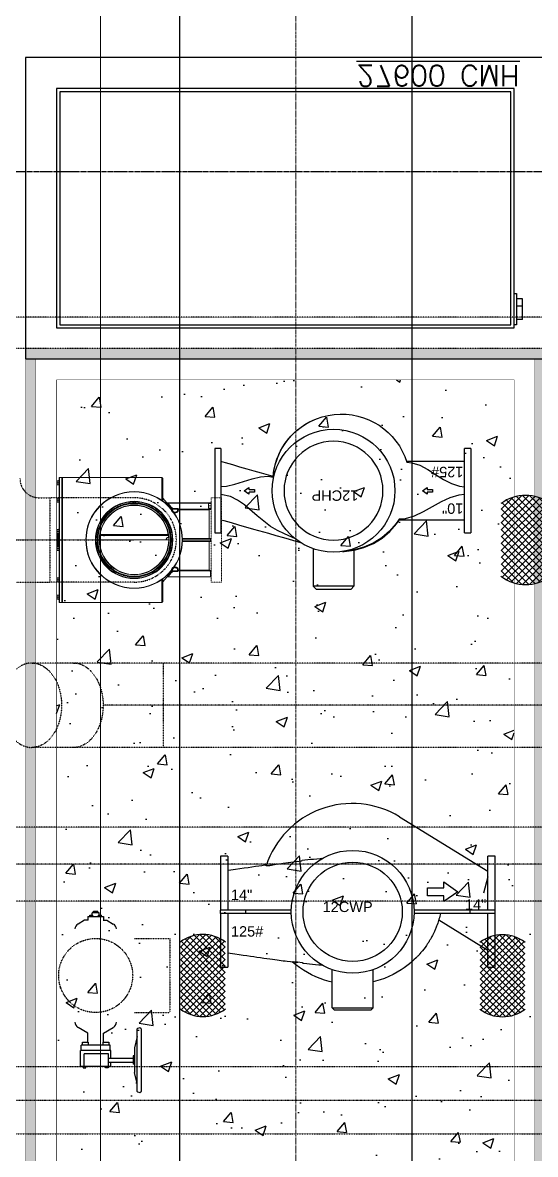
# Model space of a CAD drawing. Header units: millimetres. Extents: x -18489 to 17339, y -1599 to 10961.
# Drawn here: x -15435 to -15188, y 4230 to 4774 of the extents above; entities that cross this region are included whole.
import ezdxf
from ezdxf.enums import TextEntityAlignment as Align

# ---------------------------------------------------------------- set-up
doc = ezdxf.new("R2010")
doc.units = ezdxf.units.MM
for name, pattern in [('188K-SM-07-F10-MECH-CHW PIPE-Y2257103$0$Micron CUP L10 HVAC 2nd PIPE$0$CENTER', [2, 1.25, -0.25, 0.25, -0.25]), ('188K-SM-07-F10-MECH-CHW PIPE-Y2257103$0$Micron CUP L10 HVAC 2nd PIPE$0$JIS_02_1.0', [2, 1, -1]), ('188K-SM-07-F10-MECH-CHW PIPE-Y2257103$0$XKA01LR1-HVAC-PIPE-冷卻水-Y2225103 Shawn$0$CENTER', [2, 1.25, -0.25, 0.25, -0.25]), ('X-CUB3-L10$0$COL-CEN-LIN', [3.25, 2.5, -0.25, 0.25, -0.25])]:
    doc.linetypes.add(name, pattern=pattern)
for name, color, linetype in [('188K-SM-03-F10-MECH-EQ-Y2257103$0$0 Xref', 8, 'Continuous'), ('188K-SM-03-F10-MECH-EQ-Y2257103$0$M-EQU-FOUNDATION', 8, 'Continuous'), ('188K-SM-03-F10-MECH-EQ-Y2257103$0$Micron CUP L10 HVAC EQU$0$M-HVAC HR CHILLER', 1, 'Continuous'), ('188K-SM-03-F10-MECH-EQ-Y2257103$0$Micron CUP L10 HVAC EQU$0$M-MECH-EQU', 136, 'Continuous'), ('188K-SM-07-F10-MECH-CHW PIPE-Y2257103$0$0 XC', 8, 'Continuous'), ('188K-SM-07-F10-MECH-CHW PIPE-Y2257103$0$M-CWTR-12PIPE-S', 3, 'Continuous'), ('188K-SM-07-F10-MECH-CHW PIPE-Y2257103$0$Micron CUP L10 HVAC 2nd PIPE$0$M-P-12CHR-2nd-PIPE', 4, '188K-SM-07-F10-MECH-CHW PIPE-Y2257103$0$Micron CUP L10 HVAC 2nd PIPE$0$JIS_02_1.0'), ('188K-SM-07-F10-MECH-CHW PIPE-Y2257103$0$Micron CUP L10 HVAC 2nd PIPE$0$M-P-12CHS-2nd-PIPE', 3, '188K-SM-07-F10-MECH-CHW PIPE-Y2257103$0$Micron CUP L10 HVAC 2nd PIPE$0$JIS_02_1.0'), ('188K-SM-07-F10-MECH-CHW PIPE-Y2257103$0$Micron CUP L10 HVAC 2nd PIPE$0$M-P-2nd -CWS-D', 15, '188K-SM-07-F10-MECH-CHW PIPE-Y2257103$0$Micron CUP L10 HVAC 2nd PIPE$0$JIS_02_1.0'), ('188K-SM-07-F10-MECH-CHW PIPE-Y2257103$0$Micron CUP L10 HVAC 2nd PIPE$0$M-P-2nd Cen', 8, '188K-SM-07-F10-MECH-CHW PIPE-Y2257103$0$Micron CUP L10 HVAC 2nd PIPE$0$CENTER'), ('188K-SM-07-F10-MECH-CHW PIPE-Y2257103$0$Micron CUP L10 HVAC 2nd PIPE$0$M-P-2nd-CWR-D', 202, '188K-SM-07-F10-MECH-CHW PIPE-Y2257103$0$Micron CUP L10 HVAC 2nd PIPE$0$JIS_02_1.0'), ('188K-SM-07-F10-MECH-CHW PIPE-Y2257103$0$Micron CUP L10 HVAC 2nd PIPE$0$M-VALVE', 53, 'Continuous'), ('188K-SM-07-F10-MECH-CHW PIPE-Y2257103$0$XKA01LR1-HVAC-PIPE-冷卻水-Y2225103 Shawn$0$M-P-CWR-D', 202, 'Continuous'), ('X-CUB3-L10$0$CCL', 8, 'X-CUB3-L10$0$COL-CEN-LIN')]:
    doc.layers.add(name, color=color, linetype=linetype)
doc.layers.add('188K-SM-07-F10-MECH-CHW PIPE-Y2257103$0$Micron CUP L10 HVAC 2nd PIPE$0$M-P-2nd VALVE', color=53, linetype='188K-SM-07-F10-MECH-CHW PIPE-Y2257103$0$Micron CUP L10 HVAC 2nd PIPE$0$JIS_02_1.0', lineweight=0)
doc.layers.add('188K-SM-07-F10-MECH-CHW PIPE-Y2257103$0$XKA01LR1-HVAC-PIPE-冷卻水-Y2225103 Shawn$0$M-PIPE-CEN', color=8, linetype='188K-SM-07-F10-MECH-CHW PIPE-Y2257103$0$XKA01LR1-HVAC-PIPE-冷卻水-Y2225103 Shawn$0$CENTER', lineweight=9)
doc.styles.add('188K-SM-03-F10-MECH-EQ-Y2257103$0$Micron CUP L10 HVAC EQU$0$AA-TXT', font='simplex.shx', dxfattribs={"bigfont": 'china.shx'})
doc.styles.add('188K-SM-03-F10-MECH-EQ-Y2257103$0$Micron CUP L10 HVAC EQU$0$Standard', font='arial.ttf')

# ---------------------------------------------------------------- blocks, each defined once
blk = doc.blocks.new('188K-SM-03-F10-MECH-EQ-Y2257103$0$Micron CUP L10 HVAC EQU$0$ARROW')
for p, q in [((-0.98, 3.35), (-0.99, 4.64)), ((-0.99, 4.64), (2, 2.52)), ((2, 2.52), (-0.97, 0.46)), ((-1, 1.71), (-0.98, 1.71)), ((-0.97, 0.46), (-0.98, 1.71)), ((-0.97, 0.46), (-0.97, 0.46))]:
    blk.add_line(p, q)
blk.add_lwpolyline([(-1, 1.71), (-4.4, 1.71), (-4.4, 3.35), (-1, 3.35)])
blk = doc.blocks.new('188K-SM-03-F10-MECH-EQ-Y2257103$0$Micron CUP L10 HVAC EQU$0$A$C081C243A')
for p, q in [((59.9, 65.93), (58.47, 64.5)), ((76.72, 65.93), (59.9, 65.93)), ((76.72, 65.93), (78.15, 64.5)), ((58.47, 46.46), (58.47, 64.5)), ((58.47, 64.5), (78.15, 64.5)), ((78.15, 46.46), (78.15, 64.5)), ((2.27, -1.7), (2.27, 38.94)), ((5.29, 38.94), (2.27, 38.94)), ((5.29, 38.94), (5.29, -1.7)), ((122.44, -1.69), (122.44, 38.95)), ((125.46, 38.95), (122.44, 38.95)), ((125.46, -1.69), (125.46, 38.95)), ((2.27, -1.7), (5.29, -1.7)), ((122.44, -1.69), (125.46, -1.69))]:
    blk.add_line(p, q)
for points in [[(63.96, 47.83), (63.26, 47.81), (58.39, 47.27), (53.66, 46.01), (49.14, 44.05), (44.96, 41.43), (41.25, 38.26), (38.04, 34.57), (37.25, 33.47), (36.87, 32.9), (36.78, 32.76), (36.75, 32.71)], [(36.95, 32.57), (36.98, 32.63), (37.08, 32.77), (37.45, 33.33), (38.23, 34.42), (41.42, 38.09), (45.1, 41.24), (49.26, 43.83), (53.74, 45.78), (58.44, 47.03), (62.2, 47.51)], [(122.44, 32.6), (121.13, 32.97), (117.54, 33.99), (113.95, 35.02), (106.77, 37.07), (99.61, 39.12), (96.03, 40.14), (92.43, 41.17), (85.24, 43.23), (84.16, 43.54)], [(86.66, 41.76), (91.93, 39.4), (95.33, 37.69), (98.66, 35.79), (104.97, 30.78), (111.2, 25.39), (114.43, 23.12), (117.83, 21.43), (122.44, 20.46)], [(36.75, 32.71), (36.74, 32.7), (36.72, 32.67), (36.69, 32.65), (36.66, 32.62), (36.62, 32.61), (36.58, 32.6), (36.56, 32.6), (36.54, 32.59)], [(36.75, 32.71), (36.81, 32.67), (36.95, 32.57)], [(36.54, 32.59), (36.52, 32.59), (35.98, 32.59), (33.81, 32.59), (29.47, 32.59), (25.22, 32.59), (20.94, 32.59), (16.6, 32.59), (12.3, 32.59), (8.01, 32.59), (5.29, 32.59)], [(5.29, 20.53), (8.01, 20.78), (12.3, 22.05), (16.6, 24.06), (20.94, 26.44), (25.22, 28.82), (29.47, 30.83), (33.81, 32.1), (35.98, 32.34), (36.52, 32.35), (36.54, 32.35)], [(36.54, 32.59), (36.54, 32.52), (36.54, 32.35)], [(36.54, 32.35), (36.57, 32.35), (36.63, 32.36), (36.71, 32.38), (36.77, 32.41), (36.84, 32.45), (36.9, 32.51), (36.94, 32.55), (36.95, 32.57)], [(33, 4.9), (30.67, 5.15), (26.84, 6.42), (23.01, 8.43), (19.19, 10.81), (15.36, 13.19), (11.53, 15.2), (7.7, 16.47), (5.29, 16.72)], [(122.44, 16.66), (119.71, 16.4), (115.71, 15.46), (111.6, 14.15), (107.5, 12.85), (103.49, 11.9), (99.69, 11.67), (97.4, 12.06)], [(97.38, 11.82), (99.56, 11.2), (103.01, 10.21), (106.46, 9.22), (109.91, 8.24), (113.36, 7.25), (116.81, 6.26), (120.26, 5.28), (122.44, 4.66)], [(5.29, 4.65), (7.7, 4.65), (11.53, 4.65), (15.36, 4.65), (19.19, 4.65), (23.01, 4.65), (26.84, 4.65), (30.67, 4.65), (33.08, 4.65)]]:
    blk.add_lwpolyline(points)
blk.add_circle((68.31, 18.63), 29.53)
at = {"extrusion": (0, 0, -1)}
blk.add_circle((-68.31, 18.63), 23.79, dxfattribs=at)
for start, end in [(185.2087, 342.5196), (184.782, 245.5776)]:
    blk.add_arc((-64.5, 14.82), 33.02, start, end, dxfattribs=at)
at = {"xscale": 0.7619999999999933, "yscale": 0.7619999999999933, "zscale": 0.7619999999999933}
for p in [(24, 16.72), (109.72, 16.72)]:
    blk.add_blockref('188K-SM-03-F10-MECH-EQ-Y2257103$0$Micron CUP L10 HVAC EQU$0$ARROW', p, dxfattribs=at)
at = {"style": '188K-SM-03-F10-MECH-EQ-Y2257103$0$Micron CUP L10 HVAC EQU$0$Standard'}
for s, p in [('10"', (5.85, 24.74)), ('12CHP', (56.37, 18.49)), ('125#', (5.85, 7.15))]:
    blk.add_text(s, height=5, dxfattribs=at).set_placement(p)
blk = doc.blocks.new('188K-SM-03-F10-MECH-EQ-Y2257103$0$Micron CUP L10 HVAC EQU$0$A$C2DAD0999')
for p, q in [((25.4, 132.08, 0), (25.4, 128.57, 0)), ((51.27, 132.08, 0), (25.4, 132.08, 0)), ((52.87, 132.08, 0), (51.27, 132.08, 0)), ((51.27, 132.08, 0), (51.27, 120.01, 0)), ((52.87, 132.08, 0), (52.87, 120.01, 0)), ((78.74, 132.08, 0), (52.87, 132.08, 0)), ((78.74, 128.57, 0), (78.74, 132.08, 0)), ((6.45, 86.04, 0), (32.62, 128.57, 0)), ((51.27, 128.57, 0), (25.4, 128.57, 0)), ((35.31, 128.57, 0), (43.18, 126.35, 0)), ((78.74, 128.57, 0), (52.87, 128.57, 0)), ((70.72, 128.57, 0), (56.13, 104.87, 0)), ((52.87, 120.01, 0), (51.27, 120.01, 0)), ((51.27, 120.01, 0), (51.27, 93.02, 0)), ((52.87, 120.01, 0), (52.87, 93.02, 0)), ((98.25, 73.34, 0), (79.91, 73.34, 0)), ((98.25, 53.66, 0), (98.25, 73.34, 0)), ((99.38, 72.21, 0), (98.25, 73.34, 0)), ((99.38, 72.21, 0), (99.38, 54.79, 0)), ((98.25, 53.66, 0), (99.38, 54.79, 0)), ((98.25, 53.66, 0), (79.91, 53.66, 0)), ((27.75, 37.13, 0), (27.75, 37.11, 0)), ((51.27, 33.98, 0), (51.27, 12.06, 0)), ((52.87, 33.98, 0), (52.87, 12.06, 0)), ((76.11, 34.46, 0), (76.08, 34.43, 0)), ((76.39, 37.1, 0), (76.39, 37.13, 0)), ((52.87, 12.06, 0), (51.27, 12.06, 0)), ((51.27, 12.06, 0), (51.27, 0, 0)), ((52.87, 12.06, 0), (52.87, 0, 0)), ((25.4, 3.51, 0), (25.4, 0, 0)), ((25.4, 3.51, 0), (51.27, 3.51, 0)), ((52.87, 3.51, 0), (78.74, 3.51, 0)), ((78.74, 0, 0), (78.74, 3.51, 0)), ((25.4, 0, 0), (51.27, 0, 0)), ((52.87, 0, 0), (51.27, 0, 0)), ((52.87, 0, 0), (78.74, 0, 0))]:
    blk.add_line(p, q)
at = {"elevation": 0, "flags": 128}
for points in [[(52.87, 105.72), (53.57, 105.56), (54.25, 105.39), (54.92, 105.22), (55.61, 105.02), (56.25, 104.83), (56.91, 104.62), (57.59, 104.4), (58.29, 104.15), (58.68, 104.01), (59.07, 103.86), (59.49, 103.7), (59.91, 103.53), (60.35, 103.35), (60.8, 103.15), (61.13, 103.01), (61.6, 102.8), (62.14, 102.54), (62.77, 102.24), (63.46, 101.89), (63.92, 101.65), (64.33, 101.43), (64.71, 101.22), (65.06, 101.02), (65.37, 100.84), (65.65, 100.68), (65.9, 100.53), (66.25, 100.32), (66.62, 100.09), (66.99, 99.86), (67.33, 99.63), (67.67, 99.41), (67.99, 99.19), (68.3, 98.98), (69.19, 98.34), (70.03, 97.71), (70.84, 97.08), (71.37, 96.64), (71.89, 96.2), (72.01, 96.1), (72.13, 95.99), (72.24, 95.89), (72.36, 95.79), (72.48, 95.68), (72.6, 95.57), (72.72, 95.47), (72.89, 95.31), (73.19, 95.03), (73.35, 94.88), (73.64, 94.6), (73.92, 94.33), (74.16, 94.1), (75.24, 92.98), (76.18, 91.95), (77.08, 90.89), (78.11, 89.59), (79.09, 88.25), (80.01, 86.88), (81.19, 84.95), (82.27, 82.97), (83.24, 80.93), (84.1, 78.84), (84.86, 76.71), (85.5, 74.54), (85.79, 73.34)], [(85.91, 53.66), (85.57, 52.2), (84.94, 50.03), (84.2, 47.9), (83.35, 45.81), (82.39, 43.76), (81.32, 41.77), (80.16, 39.83), (78.89, 37.96), (77.53, 36.16), (76.08, 34.43)], [(26.53, 48.71), (26.59, 47.83), (26.72, 46.21), (26.86, 44.66), (27, 43.26), (27.14, 41.91), (27.31, 40.48), (27.47, 39.17)], [(76.72, 39.6), (76.78, 40.02), (76.94, 41.4), (77.1, 42.81), (77.24, 44.24), (77.37, 45.69), (77.51, 47.3), (77.61, 48.69)], [(28.07, 35.17), (27.85, 36.51), (27.52, 38.86), (27.48, 39.17)], [(76.72, 39.6), (76.69, 39.33), (76.36, 36.97), (76.07, 35.16)], [(29.21, 27.58), (28.77, 30.04), (28.38, 32.5), (28.02, 34.97), (27.76, 37.11)], [(71.86, 3.51), (72.01, 4.61), (72.32, 6.77), (72.62, 8.84), (72.9, 10.8), (73.16, 12.61), (73.41, 14.33), (73.65, 15.95), (73.87, 17.47), (74.12, 19.17), (74.35, 20.75), (74.55, 22.22), (74.74, 23.58), (74.92, 24.86), (75.08, 26.04), (75.23, 27.14), (75.36, 28.16), (75.48, 29.12), (75.6, 30.07), (75.72, 31.05), (75.84, 32.04), (76.02, 33.64), (76.11, 34.46)], [(76.08, 34.43), (76.08, 34.45), (76.08, 34.52), (76.09, 34.6), (76.1, 34.7), (76.12, 34.82), (76.13, 34.98), (76.16, 35.15), (76.18, 35.35), (76.21, 35.58), (76.23, 35.82), (76.31, 36.45), (76.38, 37.1)], [(29.21, 27.58), (29.37, 26.73), (29.53, 25.9), (29.67, 25.09), (29.77, 24.53), (29.86, 24.01), (29.93, 23.53), (29.99, 23.09), (30.03, 22.7), (30.06, 22.38), (30.06, 22.17), (30.05, 22.02), (30.03, 21.92), (29.99, 21.9)], [(29.61, 22.02), (29.74, 21.13), (29.94, 19.75), (30.15, 18.29), (30.37, 16.73), (30.62, 15.07), (30.88, 13.27), (31.16, 11.35), (31.46, 9.3), (31.77, 7.14), (32.09, 4.87), (32.28, 3.51)], [(29.99, 21.9), (29.82, 21.96), (29.69, 22), (29.63, 22.02), (29.62, 22.02)]]:
    blk.add_lwpolyline(points, dxfattribs=at)
for radius in [29.53, 23.87]:
    blk.add_circle((52.07, 63.5, 0), radius)
blk.add_arc((43.5, 63.25, 0), 43.5, 148.3969, 251.9146)
at = {"xscale": 2.286000000000058, "yscale": 2.286000000000058, "zscale": 2.286000000000058, "rotation": 90}
blk.add_blockref('188K-SM-03-F10-MECH-EQ-Y2257103$0$Micron CUP L10 HVAC EQU$0$ARROW', (48.26, 109.57, 0), dxfattribs=at)
at = {"style": '188K-SM-03-F10-MECH-EQ-Y2257103$0$Micron CUP L10 HVAC EQU$0$Standard'}
for s, p in [('14"', (51.14, 117.51, 0)), ('12CWP', (52.2, 49.06, 0)), ('125#', (64, 4.96, 0)), ('14"', (46.42, 4.96, 0))]:
    blk.add_text(s, height=5, rotation=90, dxfattribs=at).set_placement(p)
blk = doc.blocks.new('188K-SM-03-F10-MECH-EQ-Y2257103$0$Micron CUP L10 HVAC EQU$0$A$C9f966d85')
blk.add_line((-109.8, 1195.2), (-138.7, 1195.2))
for points in [[(0, 1450), (0, 0), (-2500, 0), (-2500, 1450)], [(-150, 1300), (-150, 150), (-2350, 150), (-2350, 1300)], [(-165, 1285), (-165, 165), (-2335, 165), (-2335, 1285)]]:
    blk.add_lwpolyline(points, close=True)
for points in [[(-150, 1135), (-138.7, 1135), (-138.7, 1285), (-150, 1285)], [(-109.8, 1259.6), (-109.8, 1160.4), (-138.7, 1160.4)], [(-109.8, 1259.6), (-138.7, 1259.6)]]:
    blk.add_lwpolyline(points)
at = {"style": '188K-SM-03-F10-MECH-EQ-Y2257103$0$Micron CUP L10 HVAC EQU$0$AA-TXT'}
blk.add_text('%%U27600 CMH', height=100, dxfattribs=at).set_placement((-515, 87.9), align=Align.MIDDLE_CENTER)
blk = doc.blocks.new('188K-SM-03-F10-MECH-EQ-Y2257103$0$Micron CUP L10 HVAC EQU')
at = {"layer": '188K-SM-03-F10-MECH-EQ-Y2257103$0$Micron CUP L10 HVAC EQU$0$M-HVAC HR CHILLER', "xscale": 10, "yscale": 10, "zscale": 10}
for name, p, rotation in [('188K-SM-03-F10-MECH-EQ-Y2257103$0$Micron CUP L10 HVAC EQU$0$A$C081C243A', (-196901.9, 38585.2, -1960), 180), ('188K-SM-03-F10-MECH-EQ-Y2257103$0$Micron CUP L10 HVAC EQU$0$A$C2DAD0999', (-198127.9, 36894.9, 0), 270)]:
    blk.add_blockref(name, p, dxfattribs=dict(at, rotation=rotation))
at = {"layer": '188K-SM-03-F10-MECH-EQ-Y2257103$0$Micron CUP L10 HVAC EQU$0$M-MECH-EQU', "xscale": -1, "rotation": 180}
blk.add_blockref('188K-SM-03-F10-MECH-EQ-Y2257103$0$Micron CUP L10 HVAC EQU$0$A$C9f966d85', (-196566.7, 40482.2), dxfattribs=at)
blk = doc.blocks.new('188K-SM-03-F10-MECH-EQ-Y2257103')
at = {"layer": '188K-SM-03-F10-MECH-EQ-Y2257103$0$M-EQU-FOUNDATION'}
h = blk.add_hatch(dxfattribs=at)
h.set_pattern_fill('AR-CONC', color=256, scale=0.1)
h.set_pattern_definition([(50, (4473.521, -250.801), (18.218467, -1.593909), [1.905, -20.955]), (355, (4473.521, -250.8), (-3.524342, 19.105685), [1.524, -16.764058]), (100.45144, (4475.04, -250.934), (14.694125, 17.511775), [1.619001, -17.809024]), (46.1842, (4473.521, -245.72), (27.107904, -4.204233), [2.8575, -31.4325]), (96.63556, (4475.78, -246.07), (23.740413, 24.742612), [2.428502, -26.71356]), (351.18415, (4473.52, -245.72), (23.740413, 24.742612), [2.285997, -25.145973]), (21, (4476.061, -246.991), (15.161439, -10.22652), [1.905, -20.955]), (326, (4476.061, -246.99), (6.180203, 18.418797), [1.524, -16.764]), (71.451445, (4477.325, -247.843), (21.341642, 8.192277), [1.619001, -17.808994]), (37.5, (4473.5214, -250.801), (0.3088603, 8.4555039), [0, -16.5608, 0, -17.018, 0, -16.8275]), (7.5, (4473.521, -250.801), (6.6819663, 10.0180575), [0, -9.7028, 0, -16.1798, 0, -6.4135]), (327.5, (4467.857, -250.801), (13.5590595, -0.5728744), [0, -6.35, 0, -19.812, 0, -26.289]), (317.5, (4465.317, -250.801), (14.812918, 2.542649), [0, -8.255, 0, -13.1572, 0, -18.669])])
h.paths.add_polyline_path([(-15188.15, 4612.46), (-15188.15, 3842.46), (-15428.15, 3842.46), (-15428.15, 4612.46)], flags=16)
h.paths.add_polyline_path([(-15183.15, 4617.46), (-15183.15, 3837.46), (-15433.15, 3837.46), (-15433.15, 4617.46)])
h = blk.add_hatch(dxfattribs=at)
h.set_pattern_fill('AR-CONC', color=256, scale=0.3)
h.set_pattern_definition([(50, (4473.52, -250.8), (54.6554, -4.78173), [5.715, -62.865]), (355, (4473.52, -250.8), (-10.57303, 57.31705), [4.572, -50.29218]), (100.45144, (4478.076, -251.2), (44.08237, 52.53533), [4.857, -53.42707]), (46.1842, (4473.52, -235.56), (81.32371, -12.6127), [8.5725, -94.2975]), (96.63556, (4480.3, -236.61), (71.22124, 74.22784), [7.2855, -80.14068]), (351.18415, (4473.52, -235.56), (71.22124, 74.22784), [6.858, -75.43792]), (21, (4481.14, -239.37), (45.48432, -30.67956), [5.715, -62.865]), (326, (4481.14, -239.37), (18.54061, 55.25639), [4.572, -50.292]), (71.45144, (4484.93, -241.93), (64.02493, 24.57683), [4.857, -53.42698]), (37.5, (4473.521, -250.8), (0.926581, 25.366512), [0, -49.6824, 0, -51.054, 0, -50.4825]), (7.5, (4473.52, -250.8), (20.0459, 30.054172), [0, -29.1084, 0, -48.5394, 0, -19.2405]), (327.5, (4456.529, -250.8), (40.677179, -1.718623), [0, -19.05, 0, -59.436, 0, -78.867]), (317.5, (4448.91, -250.8), (44.438754, 7.62795), [0, -24.765, 0, -39.4716, 0, -56.007])])
h.paths.add_polyline_path([(-15198.15, 4602.46), (-15198.15, 3852.46), (-15418.15, 3852.46), (-15418.15, 4602.46)])
at = {"layer": '188K-SM-03-F10-MECH-EQ-Y2257103$0$M-EQU-FOUNDATION', "const_width": 0.2}
for points in [[(-15183.15, 4617.46), (-15183.15, 3837.46), (-15433.15, 3837.46), (-15433.15, 4617.46)], [(-15188.15, 4612.46), (-15188.15, 3842.46), (-15428.15, 3842.46), (-15428.15, 4612.46)], [(-15198.15, 4602.46), (-15198.15, 3852.46), (-15418.15, 3852.46), (-15418.15, 4602.46)]]:
    blk.add_lwpolyline(points, close=True, dxfattribs=at)
at = {"layer": '188K-SM-03-F10-MECH-EQ-Y2257103$0$0 Xref', "xscale": 0.1, "yscale": 0.1, "zscale": 0.1}
blk.add_blockref('188K-SM-03-F10-MECH-EQ-Y2257103$0$Micron CUP L10 HVAC EQU', (4473.52, 709.2), dxfattribs=at)
blk = doc.blocks.new('X-CUB3-L10$0$CUB3-10')
at = {"layer": 'X-CUB3-L10$0$CCL'}
blk.add_line((720, 5422.459), (-5160, 5422.459), dxfattribs=at)
blk = doc.blocks.new('X-CUB3-L10')
at = {"layer": 'X-CUB3-L10$0$CCL'}
blk.add_blockref('X-CUB3-L10$0$CUB3-10', (-12838.15, -720), dxfattribs=at)
blk = doc.blocks.new('188K-SM-07-F10-MECH-CHW PIPE-Y2257103$0$Micron CUP L10 HVAC 2nd PIPE$0$250A-13')
blk.add_lwpolyline([(49, 202.5), (49, -202.5), (0, -202.5), (0, 202.5), (49, 202.5)])
blk = doc.blocks.new('188K-SM-07-F10-MECH-CHW PIPE-Y2257103$0$Micron CUP L10 HVAC 2nd PIPE$0$端吸過濾器350A-P')
at = {"linetype": 'Continuous'}
for p, q in [((-300, 359.2), (300, 359.2)), ((-300, 347.1), (-300, 359.2)), ((-300, 347.1), (300, 347.1)), ((-299.4, 346.4), (-300, 347.1)), ((-297.5, 346.4), (-300, 343.9)), ((-300, 343.9), (300, 343.9)), ((-300, 343.9), (-300, -132.8)), ((-299.4, 346.4), (299.4, 346.4)), ((-298.7, 360.4), (298.7, 360.4)), ((-287.3, 362.4), (-263.7, 362.4)), ((-287.3, 360.4), (-287.3, 362.4)), ((-285, 370.3), (-265.9, 370.3)), ((-285, 370.3), (-285, 362.4)), ((-275.5, 362.4), (-275.5, 369.5)), ((-265.9, 362.4), (-265.9, 370.3)), ((-263.7, 360.4), (-263.7, 362.4)), ((-179.8, 362.4), (-203.4, 362.4)), ((-203.4, 360.4), (-203.4, 362.4)), ((-201.1, 362.4), (-201.1, 370.3)), ((-182, 370.3), (-201.1, 370.3)), ((-191.6, 362.4), (-191.6, 369.5)), ((-182, 370.3), (-182, 362.4)), ((-179.8, 360.4), (-179.8, 362.4)), ((-53, 360.4), (-53, 362.4)), ((-53, 362.4), (-29.4, 362.4)), ((-50.8, 370.3), (-50.8, 362.4)), ((-50.8, 370.3), (-31.7, 370.3)), ((-41.2, 362.4), (-41.2, 369.5)), ((-31.7, 362.4), (-31.7, 370.3)), ((-31.7, 366.8), (31.7, 366.8)), ((-31.7, 363.6), (31.7, 363.6)), ((-29.4, 360.4), (-29.4, 362.4)), ((-28.7, 370), (28.7, 370)), ((29.4, 362.4), (53, 362.4)), ((29.4, 360.4), (29.4, 362.4)), ((31.7, 370.3), (50.8, 370.3)), ((31.7, 370.3), (31.7, 362.4)), ((41.2, 362.4), (41.2, 369.5)), ((50.8, 362.4), (50.8, 370.3)), ((53, 360.4), (53, 362.4)), ((179.8, 362.4), (203.4, 362.4)), ((179.8, 360.4), (179.8, 362.4)), ((182, 370.3), (182, 362.4)), ((182, 370.3), (201.1, 370.3)), ((191.6, 362.4), (191.6, 369.5)), ((201.1, 362.4), (201.1, 370.3)), ((203.4, 360.4), (203.4, 362.4)), ((263.7, 360.4), (263.7, 362.4)), ((263.7, 362.4), (287.3, 362.4)), ((265.9, 370.3), (265.9, 362.4)), ((265.9, 370.3), (285, 370.3)), ((275.5, 362.4), (275.5, 369.5)), ((285, 362.4), (285, 370.3)), ((287.3, 360.4), (287.3, 362.4)), ((297.5, 346.4), (300, 343.9)), ((299.4, 346.4), (300, 347.1)), ((300, 347.1), (300, 359.2)), ((300, 343.9), (300, -132.8)), ((0, 166.1), (0, -166.1)), ((25.5, -164.1), (25.5, 164.1)), ((20.8, -164.7), (20.8, 148.8)), ((23.3, -164.4), (23.3, 148.6)), ((-300, -132.8), (-189, -132.8)), ((-297.8, -137.6), (-185.5, -137.6)), ((-201.1, -137.6), (-178.9, -156.8)), ((-178.9, -156.8), (-178.9, -156.8)), ((-177.8, -159.2), (-177.8, -367.8)), ((-177.8, -159.2), (-177.8, -367.8)), ((-177.8, -159.2), (-177.8, -159.2)), ((-176.5, -162.9), (-174.4, -160.5)), ((-176.5, -162.9), (-176.5, -371)), ((176.5, -162.9), (174.4, -160.5)), ((176.5, -162.9), (176.5, -371)), ((177.8, -159.2), (177.8, -367.8)), ((177.8, -367.8), (177.8, -159.2)), ((177.8, -159.2), (177.8, -159.2)), ((201.1, -137.6), (178.9, -156.8)), ((178.9, -156.8), (178.9, -156.8)), ((185.5, -137.6), (297.8, -137.6)), ((189, -132.8), (300, -132.8)), ((-151.7, -184.4), (-151.7, -207.3)), ((-151.7, -207.3), (-149.2, -207.3)), ((-149.2, -207.3), (-149.2, -184.4)), ((-148.9, -211), (-148.2, -208.5)), ((-148.9, -211), (-148.9, -361.4)), ((-148, -208.6), (-148, -208.6)), ((-147.9, -208.6), (-147.9, -183.1)), ((-147.9, -183.1), (-147.5, -183.1)), ((-147.9, -208.6), (-140.2, -208.6)), ((-146, -178.6), (-146.3, -178.6)), ((-145.7, -211.1), (-145.7, -361.4)), ((-145.7, -211.1), (-145.4, -211.1)), ((-145.4, -211.1), (-137.8, -211.1)), ((137.8, -211.1), (145.4, -211.1)), ((147.9, -208.6), (140.2, -208.6)), ((145.4, -211.1), (145.7, -211.1)), ((145.7, -361.4), (145.7, -211.1)), ((146.3, -178.6), (146, -178.6)), ((147.9, -183.1), (147.5, -183.1)), ((147.9, -183.1), (147.9, -208.6)), ((148.9, -211), (148.2, -208.5)), ((148.9, -211), (148.9, -361.4)), ((149.2, -184.4), (149.2, -207.3)), ((151.7, -207.3), (149.2, -207.3)), ((151.7, -207.3), (151.7, -184.4)), ((-7.8, -361.4), (-7.8, -230.8)), ((-4.8, -367.8), (-4.8, -230.9)), ((-3.5, -367.8), (-3.5, -230.9)), ((3.5, -230.9), (3.5, -367.8)), ((4.8, -230.9), (4.8, -367.8)), ((7.8, -230.8), (7.8, -361.4)), ((-155.3, -367.8), (-177.8, -367.8)), ((-155.3, -367.8), (-155.3, -371)), ((-148.9, -361.4), (-4.8, -361.4)), ((4.8, -367.8), (-4.8, -367.8)), ((4.8, -361.4), (148.9, -361.4)), ((175.4, -357.3), (152.5, -357.3)), ((152.5, -357.3), (152.5, -371)), ((164, -358.3), (164, -370)), ((175.4, -357.3), (175.4, -371)), ((177.8, -367.8), (175.4, -367.8))]:
    blk.add_line(p, q, dxfattribs=at)
for points in [[(-177.8, -367.8), (-178, -369), (-178.7, -370.1), (-179.8, -370.8), (-181, -371)], [(-3.5, -367.8), (-3.5, -369), (-3.6, -370.1), (-3.6, -370.8), (-3.6, -371)], [(3.5, -367.8), (3.5, -369), (3.6, -370.1), (3.6, -370.8), (3.6, -371)], [(177.8, -367.8), (178, -369), (178.7, -370.1), (179.8, -370.8), (181, -371)]]:
    blk.add_lwpolyline(points, dxfattribs=at)
for radius in [232.5, 231, 186, 184.8, 183.5, 178, 176.9, 175.6, 174.4, 167.7, 166.1]:
    blk.add_circle((0, 0), radius, dxfattribs=at)
blk.add_circle((0, 0), 178)
for centre, radius, start, end in [((-298.7, 359.2), 1.27, 90, 180), ((-28.7, 366.8), 3.18, 90, 160.7195), ((28.7, 366.8), 3.18, 19.2805, 90), ((298.7, 359.2), 1.27, 0, 90), ((-293.6, -132.8), 6.37, 180, 229.0856), ((-181, -159.2), 3.18, 0, 49.0856), ((0, -166.1), 13.7, 2.6126, 90), ((0, -166.1), 12.2, 2.3876, 90), ((181, -159.2), 3.18, 130.9144, 180), ((293.6, -132.8), 6.37, 310.9144, 0), ((-147.9, -207.3), 3.82, 180, 254.5444), ((-147.9, -184.4), 1.27, 90, 180), ((-147.9, -207.3), 1.27, 180, 270), ((147.9, -184.4), 1.27, 0, 90), ((147.9, -207.3), 1.27, 270, 0), ((147.9, -207.3), 3.82, 285.4556, 0), ((-181, -367.8), 3.18, 270, 0), ((-8, -367.8), 3.18, 270, 0), ((8, -367.8), 3.18, 180, 270), ((181, -367.8), 3.18, 180, 270)]:
    blk.add_arc(centre, radius, start, end, dxfattribs=at)
for points in [[(-285, 369.5), (-284, 369.8), (-283.1, 370), (-282.1, 370.2), (-281.2, 370.3), (-280.2, 370.3)], [(-280.2, 370.3), (-279.3, 370.3), (-278.4, 370.2), (-277.4, 370), (-276.5, 369.8), (-275.5, 369.5)], [(-275.5, 369.5), (-274.5, 369.8), (-273.5, 370), (-272.6, 370.2), (-271.6, 370.3), (-270.7, 370.3)], [(-270.7, 370.3), (-269.8, 370.3), (-268.8, 370.2), (-267.9, 370), (-266.9, 369.8), (-265.9, 369.5)], [(-196.4, 370.3), (-197.3, 370.3), (-198.2, 370.2), (-199.2, 370), (-200.1, 369.8), (-201.1, 369.5)], [(-191.6, 369.5), (-192.6, 369.8), (-193.6, 370), (-194.5, 370.2), (-195.4, 370.3), (-196.4, 370.3)], [(-186.8, 370.3), (-187.8, 370.3), (-188.7, 370.2), (-189.6, 370), (-190.6, 369.8), (-191.6, 369.5)], [(-182, 369.5), (-183, 369.8), (-184, 370), (-184.9, 370.2), (-185.9, 370.3), (-186.8, 370.3)], [(-50.8, 369.5), (-49.8, 369.8), (-48.8, 370), (-47.9, 370.2), (-46.9, 370.3), (-46, 370.3)], [(-46, 370.3), (-45, 370.3), (-44.1, 370.2), (-43.2, 370), (-42.2, 369.8), (-41.2, 369.5)], [(-41.2, 369.5), (-40.2, 369.8), (-39.2, 370), (-38.3, 370.2), (-37.4, 370.3), (-36.4, 370.3)], [(-36.4, 370.3), (-35.5, 370.3), (-34.6, 370.2), (-33.6, 370), (-32.7, 369.8), (-31.7, 369.5)], [(31.7, 369.5), (32.7, 369.8), (33.6, 370), (34.6, 370.2), (35.5, 370.3), (36.4, 370.3)], [(36.4, 370.3), (37.4, 370.3), (38.3, 370.2), (39.2, 370), (40.2, 369.8), (41.2, 369.5)], [(41.2, 369.5), (42.2, 369.8), (43.2, 370), (44.1, 370.2), (45, 370.3), (46, 370.3)], [(46, 370.3), (46.9, 370.3), (47.9, 370.2), (48.8, 370), (49.8, 369.8), (50.8, 369.5)], [(182, 369.5), (183, 369.8), (184, 370), (184.9, 370.2), (185.9, 370.3), (186.8, 370.3)], [(186.8, 370.3), (187.8, 370.3), (188.7, 370.2), (189.6, 370), (190.6, 369.8), (191.6, 369.5)], [(191.6, 369.5), (192.6, 369.8), (193.6, 370), (194.5, 370.2), (195.4, 370.3), (196.4, 370.3)], [(196.4, 370.3), (197.3, 370.3), (198.2, 370.2), (199.2, 370), (200.1, 369.8), (201.1, 369.5)], [(265.9, 369.5), (266.9, 369.8), (267.9, 370), (268.8, 370.2), (269.8, 370.3), (270.7, 370.3)], [(270.7, 370.3), (271.6, 370.3), (272.6, 370.2), (273.5, 370), (274.5, 369.8), (275.5, 369.5)], [(275.5, 369.5), (276.5, 369.8), (277.4, 370), (278.4, 370.2), (279.3, 370.3), (280.2, 370.3)], [(280.2, 370.3), (281.2, 370.3), (282.1, 370.2), (283.1, 370), (284, 369.8), (285, 369.5)], [(20.8, 148.8), (20.8, 164.3)], [(23.3, 148.6), (23.3, 164)], [(18.3, 144.6), (18.3, 145)], [(23.8, 152.4), (23.5, 152.5), (22.6, 152.5), (21.3, 152.6)], [(-178.9, -156.8), (-178.8, -156.8), (-178.6, -157), (-178.2, -157.3), (-177.7, -157.8), (-177, -158.3), (-176.3, -158.9), (-175.4, -159.7), (-174.4, -160.5)], [(-177.8, -159.2), (-177.9, -158.3), (-178.3, -157.5), (-178.9, -156.8)], [(-177.8, -159.2), (-177.7, -159.4), (-177.6, -159.7), (-177.4, -160.2), (-177.3, -160.7), (-177, -161.3), (-176.8, -162.1), (-176.5, -162.9)], [(-176.5, -162.9), (-168.1, -170.2), (-159.9, -177.3), (-151.7, -184.4)], [(-174.4, -160.5), (-166.2, -167.7), (-158, -174.7), (-150, -181.7)], [(150, -181.7), (158, -174.7), (166.2, -167.7), (174.4, -160.5)], [(151.7, -184.4), (159.9, -177.3), (168.1, -170.2), (176.5, -162.9)], [(174.4, -160.5), (175.4, -159.7), (176.3, -158.9), (177, -158.3), (177.7, -157.8), (178.2, -157.3), (178.6, -157), (178.8, -156.8), (178.9, -156.8)], [(176.5, -162.9), (176.8, -162.1), (177, -161.3), (177.3, -160.7), (177.4, -160.2), (177.6, -159.7), (177.7, -159.4), (177.8, -159.2)], [(177.8, -159.2), (177.9, -158.3), (178.3, -157.5), (178.9, -156.8)], [(-150, -181.7), (-150.1, -181.9), (-150.4, -182.3), (-150.8, -182.9), (-151.3, -183.6), (-151.7, -184.4)], [(-151.7, -184.4), (-150.7, -184.4), (-149.9, -184.4), (-149.4, -184.4), (-149.2, -184.4)], [(-146.3, -178.6), (-147.2, -178.7), (-147.8, -179), (-148.4, -179.3), (-148.8, -179.6), (-149.2, -180), (-149.5, -180.4), (-149.7, -180.8), (-149.8, -181.2), (-149.9, -181.5), (-150, -181.7)], [(-150, -181.7), (-149.4, -182.4), (-149.1, -183.2)], [(-149.1, -183.2), (-149.1, -184.1)], [(-148.9, -211), (-148.2, -211), (-147.4, -211.1), (-146.7, -211.1), (-146.2, -211.1), (-145.9, -211.1), (-145.7, -211.1)], [(-147.9, -208.6), (-148, -208.6)], [(-147.5, -183.1), (-147.9, -183.1)], [(-146.9, -209), (-147.9, -208.6)], [(-145.4, -211.1), (-145.6, -210.2), (-146.1, -209.3), (-146.9, -208.8), (-147.9, -208.6)], [(-146, -178.6), (-145.4, -179.5), (-145.1, -180.4), (-145.3, -181.5), (-145.8, -182.3), (-146.6, -182.9), (-147.5, -183.1)], [(-146.3, -178.6), (-145.7, -179.4), (-145.5, -180.4), (-145.6, -181.5), (-146.2, -182.3), (-147, -182.9), (-147.5, -183.1)], [(-136.7, -187.1), (-139.4, -185.9), (-141.7, -184.9), (-143.7, -184.1), (-145.4, -183.5), (-146.6, -183.2), (-147.5, -183.1)], [(-145.7, -211.1), (-146, -209.9), (-146.9, -209)], [(-135.3, -183.4), (-137.9, -182), (-140.2, -180.8), (-142.2, -179.8), (-143.8, -179.2), (-145.1, -178.8), (-146, -178.6)], [(-140.2, -208.6), (-138.7, -208.2), (-137.2, -207.2), (-136, -205.7), (-134.9, -203.9), (-134.1, -202.1), (-133.6, -200.2), (-133.2, -198.5), (-133.1, -196.7), (-133.1, -195), (-133.2, -193.2), (-133.6, -191.4), (-134.2, -189.5)], [(-137.8, -211.1), (-138, -210.2), (-138.5, -209.3), (-139.3, -208.8), (-140.2, -208.6)], [(-137.8, -211.1), (-136.4, -210.7), (-134.9, -209.4), (-133.7, -207.6), (-132.7, -205.6), (-131.9, -203.3), (-131.3, -201.1), (-131.2, -200)], [(-135.3, -183.4), (-135.2, -184.2), (-135.5, -185.2), (-136, -186.3), (-136.7, -187.1)], [(-134.2, -189.5), (-134.5, -188.9), (-134.9, -188.4), (-135.4, -188), (-135.8, -187.6), (-136.3, -187.3), (-136.7, -187.1)], [(-131.9, -188.2), (-132.3, -187), (-132.8, -186), (-133.4, -185.1), (-134, -184.5), (-134.6, -183.9), (-135.3, -183.4)], [(-131.9, -188.2), (-132.5, -188.8), (-133.2, -189.2), (-134.2, -189.5)], [(-131.2, -191.7), (-131.4, -190.5), (-131.9, -188.2)], [(-131, -192.7), (-131.2, -191.7)], [(-131.2, -200), (-131, -199)], [(-131, -199), (-130.9, -196.9), (-130.9, -194.8), (-131, -192.7)], [(131, -192.7), (130.9, -194.8), (130.9, -196.8), (131, -198.9)], [(131.2, -191.7), (131, -192.7)], [(131, -198.9), (131.2, -200)], [(131.9, -188.2), (131.4, -190.5), (131.2, -191.7)], [(131.2, -200), (131.3, -201), (131.8, -203.2), (132.6, -205.4), (133.6, -207.5), (134.9, -209.3), (136.3, -210.6), (137.8, -211.1)], [(135.3, -183.4), (134.6, -183.9), (134, -184.5), (133.4, -185.1), (132.8, -186), (132.3, -187), (131.9, -188.2)], [(131.9, -188.2), (132.5, -188.8), (133.2, -189.2), (134.2, -189.5)], [(134.2, -189.5), (133.6, -191.4), (133.2, -193.2), (133.1, -195), (133.1, -196.7), (133.2, -198.4), (133.6, -200.1), (134.1, -202), (134.9, -203.8), (135.9, -205.6), (137.2, -207.1), (138.7, -208.2), (140.2, -208.6)], [(136.7, -187.1), (136.3, -187.3), (135.8, -187.6), (135.4, -188), (134.9, -188.4), (134.5, -188.9), (134.2, -189.5)], [(135.3, -183.4), (135.2, -184.2), (135.5, -185.2), (136, -186.3), (136.7, -187.1)], [(146, -178.6), (145.1, -178.8), (143.8, -179.2), (142.2, -179.8), (140.2, -180.8), (137.9, -182), (135.3, -183.4)], [(147.5, -183.1), (146.6, -183.2), (145.4, -183.5), (143.7, -184.1), (141.7, -184.9), (139.4, -185.9), (136.7, -187.1)], [(137.8, -211.1), (138, -210.2), (138.5, -209.3), (139.3, -208.8), (140.2, -208.6)], [(146, -178.6), (145.4, -179.5), (145.1, -180.4), (145.3, -181.5), (145.8, -182.3), (146.6, -182.9), (147.5, -183.1)], [(145.4, -211.1), (145.6, -210.2), (146.1, -209.3), (146.9, -208.8), (147.9, -208.6)], [(146.3, -178.6), (145.7, -179.5), (145.5, -180.4), (145.7, -181.5), (146.2, -182.3), (147, -182.9), (147.5, -183.1)], [(145.7, -211.1), (146, -209.9), (146.9, -209)], [(145.7, -211.1), (145.9, -211.1), (146.2, -211.1), (146.7, -211.1), (147.4, -211.1), (148.2, -211), (148.9, -211)], [(150, -181.7), (149.9, -181.5), (149.8, -181.2), (149.7, -180.8), (149.5, -180.5), (149.3, -180.1), (149, -179.8), (148.8, -179.5), (148.4, -179.3), (148.1, -179.1), (147.8, -178.9), (147.4, -178.8), (146.9, -178.7), (146.3, -178.6)], [(146.9, -209), (147.9, -208.6)], [(147.5, -183.1), (147.9, -183.1)], [(147.9, -208.6), (148, -208.6)], [(150, -181.7), (149.4, -182.4), (149.1, -183.2)], [(149.1, -183.2), (149.1, -184.1)], [(151.7, -184.4), (150.7, -184.4), (149.9, -184.4), (149.4, -184.4), (149.2, -184.4)], [(151.7, -184.4), (151.3, -183.6), (150.8, -182.9), (150.4, -182.3), (150.1, -181.9), (150, -181.7)], [(-148.9, -361.4), (-149, -362.7), (-149.5, -364.1), (-150.3, -365.4), (-151.4, -366.5), (-152.7, -367.2), (-154, -367.7), (-155.3, -367.8)], [(-145.7, -361.4), (-145.9, -363.4), (-146.6, -365.4), (-147.8, -367.3), (-149.4, -369), (-151.4, -370.1), (-153.4, -370.8), (-155.3, -371)], [(-8, -371), (-7.9, -370.8), (-7.9, -370.1), (-7.8, -369), (-7.8, -367.3), (-7.8, -365.4), (-7.8, -363.4), (-7.8, -361.4)], [(7.8, -361.4), (7.8, -363.4), (7.8, -365.4), (7.8, -367.3), (7.8, -369), (7.9, -370.1), (7.9, -370.8), (8, -371)], [(152.3, -370.5), (151.4, -370.1), (149.4, -369), (147.8, -367.3), (146.6, -365.4), (145.9, -363.4), (145.7, -361.4)], [(152.5, -367.2), (151.4, -366.5), (150.3, -365.4), (149.5, -364.1), (149, -362.7), (148.9, -361.4)], [(152.5, -370.6), (152.3, -370.5)], [(158.2, -357.3), (157.1, -357.4), (156, -357.5), (154.8, -357.7), (153.7, -358), (152.5, -358.3)], [(154.8, -370.6), (153.7, -370.3), (152.5, -370)], [(156, -370.8), (154.8, -370.6)], [(158.2, -371), (157.1, -371), (156, -370.8)], [(164, -358.3), (162.8, -358), (161.6, -357.7), (160.5, -357.5), (159.4, -357.4), (158.2, -357.3)], [(164, -370), (162.8, -370.3), (161.6, -370.6), (160.5, -370.8), (159.4, -371), (158.2, -371)], [(169.7, -357.3), (168.6, -357.4), (167.4, -357.5), (166.3, -357.7), (165.1, -358), (164, -358.3)], [(169.7, -371), (168.6, -371), (167.4, -370.8), (166.3, -370.6), (165.1, -370.3), (164, -370)], [(175.4, -358.3), (174.2, -358), (173.1, -357.7), (172, -357.5), (170.8, -357.4), (169.7, -357.3)], [(175.4, -370), (174.2, -370.3), (173.1, -370.6), (172, -370.8), (170.8, -371), (169.7, -371)]]:
    blk.add_spline(points, degree=3, dxfattribs=at)
at = {"rotation": 90.00000000000001}
blk.add_blockref('188K-SM-07-F10-MECH-CHW PIPE-Y2257103$0$Micron CUP L10 HVAC 2nd PIPE$0$250A-13', (0, -420), dxfattribs=at)
blk = doc.blocks.new('188K-SM-07-F10-MECH-CHW PIPE-Y2257103$0$Micron CUP L10 HVAC 2nd PIPE$0$A$C346f1867')
for p, q in [((-290.7, 215.7), (-283.7, 215.7)), ((-126.8, 213.9), (-259.1, 81.7)), ((-160.3, 213.7), (-259.1, 114.9)), ((-98, 209.6), (-259.1, 48.5)), ((-202, 205.2), (-259.1, 148.1)), ((-72.6, 202), (-259.1, 15.4)), ((-49.7, 191.7), (-259.1, -17.7)), ((-29.1, 179), (-259.1, -50.9)), ((-24.6, -50.9), (-254.6, 179)), ((-24.6, -17.7), (-234, 191.7)), ((-24.6, 15.4), (-211.1, 202)), ((-24.6, 48.5), (-185.7, 209.6)), ((-24.6, 81.7), (-156.9, 213.9)), ((-24.6, 114.9), (-123.4, 213.7)), ((-24.6, 148.1), (-81.7, 205.2)), ((-24.6, 150.4), (-259.1, -84.1)), ((-24.6, -84.1), (-259.1, 150.4)), ((-24.6, 117.2), (-259.1, -117.2)), ((-24.6, -117.2), (-259.1, 117.2)), ((-24.6, 84.1), (-259.1, -150.4)), ((-24.6, -150.4), (-259.1, 84.1)), ((-29.1, -179), (-259.1, 50.9)), ((-49.7, -191.7), (-259.1, 17.7)), ((-24.6, 50.9), (-254.6, -179)), ((-24.6, 17.7), (-234, -191.7)), ((-72.6, -202), (-259.1, -15.4)), ((-98, -209.6), (-259.1, -48.5)), ((-24.6, -15.4), (-211.1, -202)), ((-24.6, -48.5), (-185.7, -209.6)), ((-126.8, -213.9), (-259.1, -81.7)), ((-24.6, -81.7), (-156.9, -213.9)), ((-160.3, -213.7), (-259.1, -114.9)), ((-202, -205.2), (-259.1, -148.1)), ((-24.6, -114.9), (-123.4, -213.7)), ((-24.6, -148.1), (-81.7, -205.2)), ((-290.7, -215.7), (-283.7, -215.7))]:
    blk.add_line(p, q)
for centre, start, end in [((-141.8, 17.6), 53, 127), ((-141.8, -17.6), 233, 307)]:
    blk.add_arc(centre, 196.9, start, end)
blk = doc.blocks.new('188K-SM-07-F10-MECH-CHW PIPE-Y2257103$0$Micron CUP L10 HVAC 2nd PIPE$0$A$Cd80deb1c')
for p, q in [((22.6, 198.2), (29.1, 198.2)), ((173.2, 196.5), (51.7, 75.1)), ((142.5, 196.3), (51.7, 105.5)), ((199.7, 192.6), (51.7, 44.6)), ((104.1, 188.5), (51.7, 136)), ((223, 185.6), (51.7, 14.1)), ((244, 176.1), (51.7, -16.3)), ((263, 164.4), (51.7, -46.7)), ((267.1, -46.7), (55.8, 164.4)), ((267.1, -16.3), (74.7, 176.1)), ((267.1, 14.1), (95.7, 185.6)), ((267.1, 44.6), (119.1, 192.6)), ((267.1, 75.1), (145.6, 196.5)), ((267.1, 105.5), (176.3, 196.3)), ((267.1, 136), (214.6, 188.5)), ((267.1, 138.2), (51.7, -77.2)), ((267.1, -77.2), (51.7, 138.2)), ((267.1, 107.7), (51.7, -107.7)), ((267.1, -107.7), (51.7, 107.7)), ((267.1, 77.2), (51.7, -138.2)), ((267.1, -138.2), (51.7, 77.2)), ((263, -164.4), (51.7, 46.7)), ((244, -176.1), (51.7, 16.3)), ((267.1, 46.7), (55.8, -164.4)), ((267.1, 16.3), (74.7, -176.1)), ((223, -185.6), (51.7, -14.1)), ((199.7, -192.6), (51.7, -44.6)), ((267.1, -14.1), (95.7, -185.6)), ((267.1, -44.6), (119.1, -192.6)), ((173.2, -196.5), (51.7, -75.1)), ((142.5, -196.3), (51.7, -105.5)), ((267.1, -75.1), (145.6, -196.5)), ((267.1, -105.5), (176.3, -196.3)), ((104.1, -188.5), (51.7, -136)), ((267.1, -136), (214.6, -188.5)), ((22.6, -198.2), (29.1, -198.2))]:
    blk.add_line(p, q)
for centre, start, end in [((159.4, 16.2), 53, 127), ((159.4, -16.2), 233, 307)]:
    blk.add_arc(centre, 180.9, start, end)
blk = doc.blocks.new('188K-SM-07-F10-MECH-CHW PIPE-Y2257103$0$Micron CUP L10 HVAC 2nd PIPE$0$A$Cd87b4937')
for p, q in [((-465, 556.2), (-465, 257.8)), ((-445, 557.1), (-445, 256.9)), ((-445, 519.7), (-431.6, 467)), ((-431.6, 347), (-431.6, 467)), ((-317.5, 438), (-172.5, 438)), ((-317.5, 438), (-317.5, 417)), ((-307, 438), (-307, 377.1)), ((-305.5, 443.5), (-292.5, 443.5)), ((-305.5, 438), (-305.5, 443.5)), ((-292.5, 443.5), (-292.5, 438)), ((-184.5, 443.5), (-197.5, 443.5)), ((-197.5, 443.5), (-197.5, 438)), ((-190, 438), (-190, 377.1)), ((-184.5, 438), (-184.5, 443.5)), ((-172.5, 438), (-172.5, 360)), ((-431.6, 427.6), (-425.1, 427)), ((-431.6, 386.4), (-425.1, 387)), ((-425.1, 387), (-425.1, 427)), ((-307, 417), (-425.1, 417)), ((-307, 397), (-425.1, 397)), ((-317.5, 397), (-317.5, 360)), ((-445.1, 293.8), (-431.6, 347)), ((-317.5, 360), (-172.5, 360)), ((-315, 360), (-315, 335)), ((-315, 335), (-175, 335)), ((-308.4, 321), (-308.4, 335)), ((-307, 377.1), (-190, 377.1)), ((-280.6, 335), (-280.6, 321)), ((-209.4, 321), (-209.4, 335)), ((-181.6, 335), (-181.6, 321)), ((-175, 360), (-175, 335)), ((-282.5, 276.9), (-329.9, 249.6)), ((-280.6, 321), (-308.4, 321)), ((-282.5, 321), (-282.5, 276.9)), ((-181.6, 321), (-209.4, 321)), ((-207.5, 321), (-207.5, 277.9)), ((-207.5, 276.9), (-160.1, 249.6)), ((-298, -266), (-329.9, -247.6)), ((-281, -266), (-298, -266)), ((-282.5, -283), (-282.5, -266)), ((-209, -266), (-192, -266)), ((-207.5, -283), (-207.5, -266.1)), ((-192, -266), (-160.1, -247.6)), ((-207.5, -283), (-282.5, -283)), ((-273.7, -283), (-273.7, -290.5)), ((-258.7, -290.5), (-273.7, -290.5)), ((-262.3, -290.5), (-262.3, -301.3)), ((-262.3, -301.3), (-227.7, -301.3)), ((-258.7, -283), (-258.7, -290.5)), ((-255, -301.3), (-255, -309)), ((-235, -309), (-255, -309)), ((-235, -301.3), (-235, -309)), ((-231.3, -283), (-231.3, -290.5)), ((-216.3, -290.5), (-231.3, -290.5)), ((-227.7, -290.5), (-227.7, -301.3)), ((-216.3, -283), (-216.3, -290.5))]:
    blk.add_line(p, q)
for centre, radius, start, end in [((-453.9, 549.4), 13, 104, 148), ((-457, 537), 25, 66, 90), ((-448, 557.1), 3, 360, 66), ((-453.9, 264.6), 13, 212, 256), ((-457, 277), 25, 270, 294), ((-448, 256.9), 3, 294, 360), ((-315, 223.6), 30, 120, 180), ((-175, 223.6), 30, 360, 60), ((-315, -221.6), 30, 184, 240), ((-175, -221.6), 30, 300, 356)]:
    blk.add_arc(centre, radius, start, end)
blk = doc.blocks.new('188K-SM-07-F10-MECH-CHW PIPE-Y2257103$0$Micron CUP L10 HVAC 2nd PIPE')
at = {"layer": '188K-SM-07-F10-MECH-CHW PIPE-Y2257103$0$Micron CUP L10 HVAC 2nd PIPE$0$M-P-12CHR-2nd-PIPE'}
for p, q in [((-186416.7, 39082.6), (-204703.7, 39082.6)), ((-195245.8, 36781.1), (-202437.2, 36781.1)), ((-195245.8, 36425.1), (-202437.2, 36425.1))]:
    blk.add_line(p, q, dxfattribs=at)
at = {"layer": '188K-SM-07-F10-MECH-CHW PIPE-Y2257103$0$Micron CUP L10 HVAC 2nd PIPE$0$M-P-12CHS-2nd-PIPE'}
for p, q in [((-186916.7, 39232.6), (-204703.7, 39232.6)), ((-198542.3, 36245.7), (-198373, 36245.7)), ((-198373, 36245.7), (-198373, 35889.7)), ((-198542.3, 35889.7), (-198373, 35889.7))]:
    blk.add_line(p, q, dxfattribs=at)
blk.add_circle((-198729, 36067.7), 178, dxfattribs=at)
at = {"layer": '188K-SM-07-F10-MECH-CHW PIPE-Y2257103$0$Micron CUP L10 HVAC 2nd PIPE$0$M-P-2nd -CWS-D'}
for p, q in [((-199001, 38365), (-198950, 38365)), ((-198544, 38365), (-198950, 38365)), ((-198950, 38365), (-198950, 37959)), ((-198950, 38365), (-198950, 37959)), ((-199560, 37959), (-198950, 37959)), ((-198544, 37959), (-198950, 37959))]:
    blk.add_line(p, q, dxfattribs=at)
for centre, radius, start, end in [((-199001, 38457), 92, 180, 270), ((-198544, 38162), 203, 270, 90)]:
    blk.add_arc(centre, radius, start, end, dxfattribs=at)
at = {"layer": '188K-SM-07-F10-MECH-CHW PIPE-Y2257103$0$Micron CUP L10 HVAC 2nd PIPE$0$M-P-2nd Cen'}
for p, q in [((-199560, 38162), (-198950, 38162)), ((-198950, 38162), (-198544, 38162)), ((-195322.7, 37367.3), (-198693, 37367.3)), ((-195245.8, 36603.1), (-202111.2, 36603.1)), ((-205361.7, 35467.7), (-194201, 35467.7))]:
    blk.add_line(p, q, dxfattribs=at)
at = {"layer": '188K-SM-07-F10-MECH-CHW PIPE-Y2257103$0$Micron CUP L10 HVAC 2nd PIPE$0$M-P-2nd-CWR-D'}
for p, q in [((-198602.8, 37570.3), (-199036.5, 37570.3)), ((-195322.7, 37570.3), (-198602.8, 37570.3)), ((-198402.8, 37164.3), (-198402.8, 37570.3)), ((-198602.8, 37164.3), (-199036.5, 37164.3)), ((-195322.7, 37164.3), (-198602.8, 37164.3)), ((-205361.7, 35629.7), (-194201, 35629.7)), ((-205361.7, 35305.7), (-194201, 35305.7))]:
    blk.add_line(p, q, dxfattribs=at)
blk.add_ellipse((-199036.5, 37367.3), major_axis=(0, -203), ratio=0.706897, start_param=3.141593, end_param=6.283185, dxfattribs=at)
at = {"layer": '188K-SM-07-F10-MECH-CHW PIPE-Y2257103$0$Micron CUP L10 HVAC 2nd PIPE$0$M-P-2nd-CWR-D', "extrusion": (0, 0, -1)}
for centre in [(-199036.5, 37367.3), (-198836.5, 37367.3)]:
    blk.add_ellipse(centre, major_axis=(0, -203), ratio=0.706897, start_param=3.141593, end_param=6.283185, dxfattribs=at)
at = {"layer": '188K-SM-07-F10-MECH-CHW PIPE-Y2257103$0$Micron CUP L10 HVAC 2nd PIPE$0$M-P-2nd VALVE', "rotation": 89.99999999999999}
blk.add_blockref('188K-SM-07-F10-MECH-CHW PIPE-Y2257103$0$Micron CUP L10 HVAC 2nd PIPE$0$端吸過濾器350A-P', (-198544, 38162), dxfattribs=at)
at = {"layer": '188K-SM-07-F10-MECH-CHW PIPE-Y2257103$0$Micron CUP L10 HVAC 2nd PIPE$0$M-VALVE', "rotation": 180}
for name, p in [('188K-SM-07-F10-MECH-CHW PIPE-Y2257103$0$Micron CUP L10 HVAC 2nd PIPE$0$A$C346f1867', (-196803, 38162)), ('188K-SM-07-F10-MECH-CHW PIPE-Y2257103$0$Micron CUP L10 HVAC 2nd PIPE$0$A$Cd87b4937', (-198974, 36067.7)), ('188K-SM-07-F10-MECH-CHW PIPE-Y2257103$0$Micron CUP L10 HVAC 2nd PIPE$0$A$Cd80deb1c', (-196612.7, 36066.5))]:
    blk.add_blockref(name, p, dxfattribs=at)
at = {"layer": '188K-SM-07-F10-MECH-CHW PIPE-Y2257103$0$Micron CUP L10 HVAC 2nd PIPE$0$M-VALVE'}
blk.add_blockref('188K-SM-07-F10-MECH-CHW PIPE-Y2257103$0$Micron CUP L10 HVAC 2nd PIPE$0$A$Cd80deb1c', (-198373, 36067.7), dxfattribs=at)
blk = doc.blocks.new('188K-SM-07-F10-MECH-CHW PIPE-Y2257103')
at = {"layer": '188K-SM-07-F10-MECH-CHW PIPE-Y2257103$0$M-CWTR-12PIPE-S'}
for p, q in [((-15359.05, 5707.95), (-15359.05, 3265.97)), ((-15247.25, 5707.95), (-15247.25, 3265.97))]:
    blk.add_line(p, q, dxfattribs=at)
at = {"layer": '188K-SM-07-F10-MECH-CHW PIPE-Y2257103$0$XKA01LR1-HVAC-PIPE-冷卻水-Y2225103 Shawn$0$M-P-CWR-D', "linetype": 'Continuous', "lineweight": 0}
blk.add_line((-15397.1, 3265.97), (-15397.1, 5707.95), dxfattribs=at)
at = {"layer": '188K-SM-07-F10-MECH-CHW PIPE-Y2257103$0$XKA01LR1-HVAC-PIPE-冷卻水-Y2225103 Shawn$0$M-PIPE-CEN', "linetype": '188K-SM-07-F10-MECH-CHW PIPE-Y2257103$0$XKA01LR1-HVAC-PIPE-冷卻水-Y2225103 Shawn$0$CENTER'}
blk.add_line((-15303.15, 5707.95), (-15303.15, 3265.97), dxfattribs=at)
at = {"layer": '188K-SM-07-F10-MECH-CHW PIPE-Y2257103$0$0 XC', "xscale": 0.1, "yscale": 0.1, "zscale": 0.1}
blk.add_blockref('188K-SM-07-F10-MECH-CHW PIPE-Y2257103$0$Micron CUP L10 HVAC 2nd PIPE', (4473.52, 709.2), dxfattribs=at)

msp = doc.modelspace()

# ---------------------------------------------------------------- block references
msp.add_blockref('188K-SM-03-F10-MECH-EQ-Y2257103', (0, 0))

# ---------------------------------------------------------------- next in the draw order: block references
for name in ['X-CUB3-L10', '188K-SM-07-F10-MECH-CHW PIPE-Y2257103']:
    msp.add_blockref(name, (0, 0))

doc.saveas('drawing.dxf')
